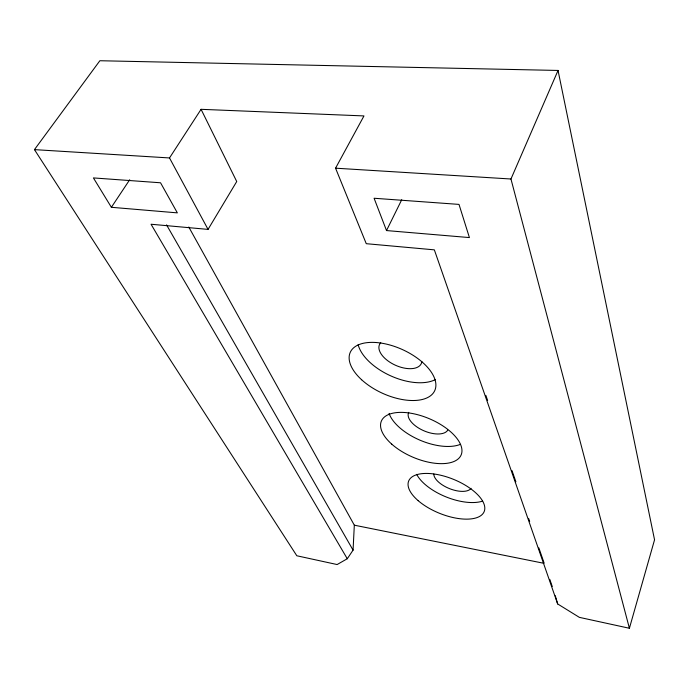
<?xml version="1.0" encoding="UTF-8"?>
<svg xmlns="http://www.w3.org/2000/svg" width="689" height="689" viewBox="0 0 689 689"><rect width="100%" height="100%" fill="white"/><g stroke="black" fill="none" stroke-linecap="round" stroke-linejoin="round"><path stroke-width="1.03" d="M34.45 149.625L169.511 157.945L201.076 109.318L363.973 115.924L335.56 168.185L366.264 243.691L434.346 249.849L557.668 603.952L579.363 617.361L629.401 628.265L654.55 539.806L558.038 70.45L99.862 60.735L34.45 149.625L296.821 555.765L337.119 564.549L347.273 558.745L353.069 550.132L354.318 525.182L188.786 227.017M629.401 628.265L510.962 179.002L558.038 70.45M386.512 230.565L374.093 198.251L459.003 204.4L469.416 237.576L386.512 230.565L401.739 199.724M347.273 558.745L151.055 224.244L208.052 229.394L236.732 181.526L201.076 109.318M111.385 207.294L177.349 212.867L160.554 182.783L93.411 177.917L111.385 207.294L129.696 179.743M335.56 168.185L510.962 179.002M354.318 525.182L543.621 563.249M166.549 224.872L353.069 550.132M169.511 157.945L208.052 229.394M485.866 395.417L487.631 400.498M512.005 470.63L515.889 481.818M528.601 518.404L529.66 521.461M538.841 547.884L544.138 563.128M549.788 579.397L552.259 586.511M555.274 595.701L557.668 603.952M421.849 361.467A22.952 12.195 24.4 0 1 395.236 365.144A22.952 12.195 24.4 0 1 380.767 342.726M447.755 430.143A21.462 10.645 22.9 0 1 423.098 430.436A21.462 10.645 22.9 0 1 408.749 412.358M471.061 488.329A20.188 9.353 22 0 1 450.012 488.82A20.188 9.353 22 0 1 433.794 474.015M435.353 379.587A45.922 24.416 24.4 0 1 390.62 375.815A45.922 24.416 24.4 0 1 358.159 344.715M460.381 444.362A42.942 21.299 22.9 0 1 419.549 439.995A42.942 21.299 22.9 0 1 389.078 413.426M482.679 501.084A40.375 18.715 22 0 1 445.955 496.864A40.375 18.715 22 0 1 416.716 474.376M361.639 379.768A46.37 24.012 24.4 0 0 434.363 391.378A46.37 24.012 24.4 0 0 381.577 343.165A46.37 24.012 24.4 0 0 361.639 379.768M391.74 444.129A43.329 20.92 23 0 0 460.304 456.514A43.329 20.92 23 0 0 411.721 413.391A43.329 20.92 23 0 0 391.74 444.129M418.171 500.67A40.729 18.362 22 0 0 483.032 513.555A40.729 18.362 22 0 0 438.032 474.661A40.729 18.362 22 0 0 418.171 500.67"/></g></svg>
